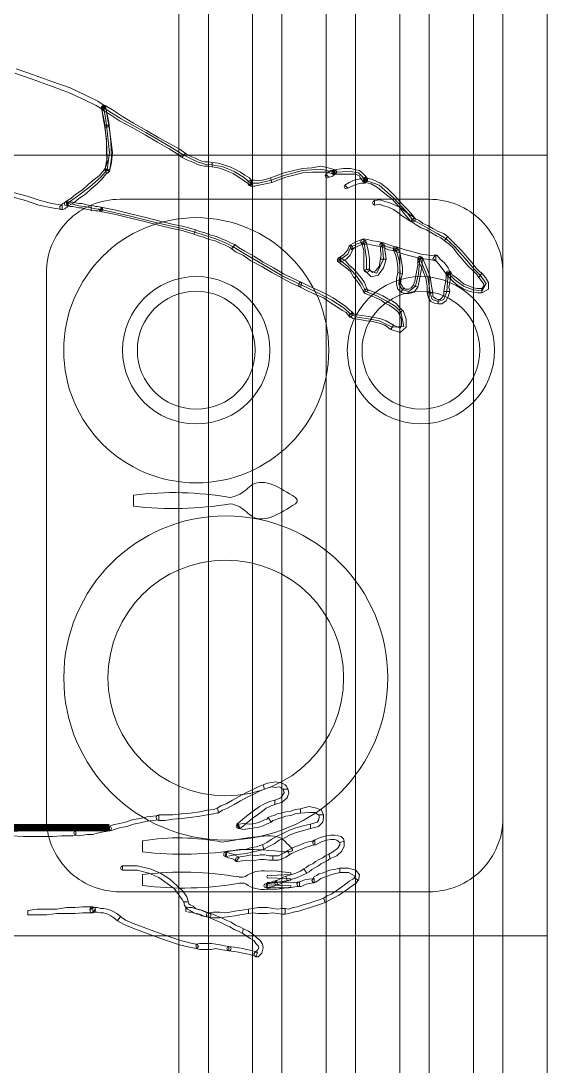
# Model space of a CAD drawing. Header units: millimetres. Extents: x -29311 to -3405, y 28913 to 42880.
# Drawn here: x -26191.1 to -26155.4, y 40031 to 40101.9 of the extents above; entities that cross this region are included whole.
import ezdxf

# ---------------------------------------------------------------- set-up
doc = ezdxf.new("R2010")
doc.units = ezdxf.units.MM
for name, color, linetype, lineweight in [('GRC-Ekipman', 4, 'Continuous', 25), ('MIM_İnsan', 251, 'Continuous', 9), ('MIM_mobilya', 251, 'Continuous', 9), ('MIM_Selinoks', 251, 'Continuous', 9)]:
    doc.layers.add(name, color=color, linetype=linetype, lineweight=lineweight)

# ---------------------------------------------------------------- blocks, each defined once
blk = doc.blocks.new('Sıcak Serv. Ünit(GN). L190')
at = {"color": 45, "lineweight": 0}
for p, q in [((-190, -75), (0, -75)), ((-3, -75), (-187, -75)), ((0, -78), (-190, -78)), ((-187, -78), (-3, -78)), ((-190, -80), (0, -80)), ((-3, -80), (-187, -80)), ((0, -83), (-190, -83)), ((-187, -83), (-3, -83)), ((-190, -85), (0, -85)), ((-3, -85), (-187, -85)), ((-3, -85), (-187, -85)), ((-3, -85), (-187, -85)), ((0, -88), (-190, -88)), ((-187, -88), (-3, -88)), ((-187, -88), (-3, -88)), ((-187, -88), (-3, -88)), ((-190, -90), (0, -90)), ((-3, -90), (-187, -90)), ((-3, -90), (-187, -90)), ((0, -93), (-190, -93)), ((-187, -93), (-3, -93)), ((-187, -93), (-3, -93)), ((-190, -95), (0, -95)), ((-3, -95), (-187, -95)), ((0, -98), (-190, -98)), ((-187, -98), (-3, -98)), ((-190, -100), (0, -100))]:
    blk.add_line(p, q, dxfattribs=at)
blk = doc.blocks.new('160718_A$C2F7A1A77')
at = {"layer": 'MIM_mobilya'}
for p, q in [((29.179, 28.08), (29.919, 28.08)), ((3.423, 27.472), (4.163, 27.472)), ((5.717, 27.472), (6.457, 27.472))]:
    blk.add_line(p, q, dxfattribs=at)
blk.add_lwpolyline([(0, 37), (0, 0), (53, 0), (53, 37)], close=True, dxfattribs=at)
blk.add_lwpolyline([(3, 29), (3, 8, 0.414214), (8, 3), (45, 3, 0.414214), (50, 8), (50, 29, 0.414214), (45, 34), (8, 34, 0.414214)], format="xyb", close=True, dxfattribs=at)
for points in [[(3.186, 18.992), (3.169, 18.683), (3.186, 18.33), (3.311, 17.408), (3.34, 17.406)], [(3.458, 18.992), (3.475, 18.683), (3.458, 18.33), (3.413, 17.408), (3.334, 17.406)], [(3.657, 18.991), (3.64, 18.682), (3.657, 18.329), (3.782, 17.407), (3.811, 17.405)], [(3.929, 18.991), (3.946, 18.682), (3.929, 18.329), (3.883, 17.407), (3.805, 17.405)], [(4.127, 18.99), (4.111, 18.681), (4.127, 18.329), (4.173, 17.407), (4.252, 17.404)], [(4.4, 18.99), (4.416, 18.681), (4.4, 18.329), (4.274, 17.407), (4.245, 17.404)], [(29.337, 17.089), (29.483, 16.959), (29.608, 16.959), (29.76, 17.089)]]:
    blk.add_lwpolyline(points, dxfattribs=at)
for centre, radius in [((17.512, 21.815), 11), ((39.753, 23.821), 9), ((17.512, 21.815), 8), ((39.753, 23.821), 5), ((39.753, 23.821), 4), ((39.753, 8.566), 5), ((39.753, 8.566), 4)]:
    blk.add_circle(centre, radius, dxfattribs=at)
for centre, radius, start, end in [((51.23, 25.322), 22.223, 172.87288, 189.91367), ((7.867, 25.335), 22.223, 350.08633, 7.09537), ((25.474, 24.715), 22.223, 172.87288, 189.91367), ((-17.889, 24.727), 22.223, 350.08633, 7.09537), ((27.768, 24.715), 22.223, 172.87288, 189.91367), ((-8.492, 25.025), 15.149, 348.68902, 9.29885), ((2.745, 20.756), 0.849, 339.99038, 9.01405), ((4.84, 20.768), 0.849, 170.98595, 200.00962), ((5.079, 19.314), 1.92, 143.14746, 189.66172), ((2.506, 19.326), 1.92, 350.33828, 36.85254), ((3.321, 18.546), 0.466, 72.94526, 106.86009), ((3.557, 18.862), 0.163, 52.25716, 127.4765), ((4.028, 18.862), 0.163, 52.25716, 127.4765)]:
    blk.add_arc(centre, radius, start, end, dxfattribs=at)
for points in [[(5.877, 20.889), (5.775, 18.493), (5.875, 17.288), (6.179, 17.561), (6.559, 17.955), (6.735, 19.699), (6.362, 22.053)], [(29.339, 21.497), (29.118, 20.869), (28.462, 19.994), (29.337, 17.089)], [(29.758, 21.497), (29.979, 20.869), (30.635, 19.994), (29.76, 17.089)]]:
    blk.add_spline(points, degree=3, dxfattribs=at)
blk = doc.blocks.new('160718_InsanKadın')
at = {"layer": 'MIM_İnsan'}
for p, q in [((22.06, 53.656), (22.06, 53.635)), ((22.334, 44.676), (22.334, 44.686)), ((10.52, 11.687), (9.728, 11.637)), ((9.728, 11.637), (9.926, 10.644)), ((11.411, 11.24), (10.52, 11.687)), ((9.926, 10.644), (10.322, 10.246)), ((12.252, 11.091), (11.411, 11.24)), ((12.894, 10.992), (12.252, 11.091)), ((13.339, 10.793), (12.894, 10.992)), ((13.785, 10.395), (13.339, 10.793)), ((7.403, 9.948), (7.007, 9.799)), ((7.798, 9.799), (7.403, 9.948)), ((10.322, 10.246), (10.916, 9.899)), ((14.627, 9.849), (13.785, 10.395)), ((6.809, 9.253), (6.759, 8.657)), ((7.007, 9.799), (6.809, 9.253)), ((7.947, 9.352), (7.798, 9.799)), ((8.095, 8.309), (7.947, 9.352)), ((9.381, 9.253), (8.936, 8.905)), ((9.827, 9.154), (9.381, 9.253)), ((10.916, 9.899), (11.559, 9.551)), ((11.559, 9.551), (12.3, 9.253)), ((12.3, 9.253), (12.548, 8.756)), ((15.666, 9.303), (14.627, 9.849)), ((16.704, 8.806), (15.666, 9.303)), ((4.434, 9.203), (4.137, 8.707)), ((4.137, 8.707), (4.534, 8.16)), ((5.028, 9.154), (4.434, 9.203)), ((5.672, 8.905), (5.028, 9.154)), ((6.265, 8.458), (5.672, 8.905)), ((6.759, 8.657), (6.711, 8.011)), ((8.936, 8.905), (8.739, 8.061)), ((10.075, 8.756), (9.827, 9.154)), ((9.975, 8.011), (10.075, 8.756)), ((12.548, 8.756), (12.994, 8.16)), ((17.941, 8.21), (16.704, 8.806)), ((4.534, 8.16), (4.929, 7.763)), ((6.711, 8.011), (6.265, 8.458)), ((8.64, 7.018), (8.095, 8.309)), ((8.739, 8.061), (8.64, 7.018)), ((10.025, 7.216), (9.975, 8.011)), ((11.559, 8.011), (11.114, 7.067)), ((12.252, 7.763), (11.559, 8.011)), ((12.994, 8.16), (13.538, 7.564)), ((19.327, 7.415), (17.941, 8.21)), ((4.929, 7.763), (5.572, 7.018)), ((10.272, 6.372), (10.025, 7.216)), ((12.252, 7.018), (12.252, 7.763)), ((13.538, 7.564), (14.082, 7.117)), ((14.082, 7.117), (13.538, 6.72)), ((20.563, 6.67), (19.327, 7.415)), ((5.572, 7.018), (6.265, 6.223)), ((11.114, 7.067), (11.163, 6.471)), ((11.163, 6.471), (11.213, 6.074)), ((12.449, 5.875), (12.252, 7.018)), ((13.538, 6.72), (13.339, 6.273)), ((21.305, 6.223), (20.563, 6.67)), ((6.265, 6.223), (6.859, 5.676)), ((6.859, 5.676), (7.453, 5.329)), ((10.717, 6.273), (10.272, 6.372)), ((11.213, 6.074), (10.717, 6.273)), ((11.213, 6.074), (11.213, 6.074)), ((12.894, 6.024), (12.449, 5.875)), ((13.339, 6.273), (12.894, 6.024)), ((21.8, 5.974), (21.305, 6.223)), ((22.493, 5.676), (21.8, 5.974)), ((23.285, 5.428), (22.493, 5.676)), ((7.453, 5.329), (8.145, 4.931)), ((23.927, 5.229), (23.285, 5.428)), ((24.769, 4.981), (23.927, 5.229)), ((26.302, 4.633), (24.769, 4.981)), ((8.145, 4.931), (8.788, 4.584)), ((8.788, 4.584), (9.134, 4.385)), ((9.134, 4.385), (9.58, 3.839)), ((28.281, 4.137), (26.302, 4.633)), ((9.58, 3.839), (10.421, 2.895)), ((30.31, 3.689), (28.281, 4.137)), ((30.656, 3.64), (30.31, 3.689)), ((30.953, 3.59), (30.656, 3.64)), ((31.398, 3.491), (30.953, 3.59)), ((10.421, 2.895), (11.411, 2.05)), ((31.795, 3.441), (31.398, 3.491)), ((32.19, 3.342), (31.795, 3.441)), ((31.893, 2.795), (32.586, 3.292)), ((32.586, 3.292), (32.19, 3.342)), ((30.31, 1.504), (31.052, 2.15)), ((31.052, 2.15), (31.893, 2.795)), ((11.411, 2.05), (12.35, 1.703)), ((12.35, 1.703), (12.548, 1.454)), ((12.548, 1.454), (12.796, 1.206)), ((17.793, 1.355), (18.733, 1.703)), ((18.733, 1.703), (19.574, 1.901)), ((19.574, 1.901), (20.118, 1.901)), ((20.118, 1.901), (20.613, 1.504)), ((20.613, 1.504), (21.256, 1.106)), ((29.865, 1.007), (30.31, 1.504)), ((12.796, 1.206), (13.339, 1.106)), ((13.339, 1.106), (14.478, 1.156)), ((14.478, 1.156), (15.369, 0.957)), ((15.369, 0.957), (16.605, 1.057)), ((16.605, 1.057), (17.793, 1.355)), ((21.256, 1.106), (21.998, 0.808)), ((21.998, 0.808), (22.74, 0.659)), ((29.716, -0.185), (29.865, 1.007)), ((22.74, 0.659), (23.235, 0.61)), ((23.235, 0.61), (23.73, 0.461)), ((23.73, 0.461), (24.174, 0.262)), ((24.174, 0.262), (24.67, 0.014)), ((24.67, 0.014), (25.61, -0.583)), ((25.61, -0.583), (27.243, -1.526)), ((29.914, -2.023), (29.716, -0.185)), ((27.243, -1.526), (28.924, -2.47)), ((30.013, -2.669), (29.914, -2.023)), ((28.924, -2.47), (30.112, -3.215)), ((30.112, -3.215), (30.013, -2.669))]:
    blk.add_line(p, q, dxfattribs=at)
at = {"layer": 'MIM_İnsan', "flags": 128}
for points in [[(19.771, 54.407), (19.624, 54.407), (19.376, 54.159), (19.277, 53.811), (19.327, 53.562), (19.475, 53.314), (19.722, 53.115), (19.969, 52.867), (20.266, 52.668), (20.613, 52.519), (20.712, 52.817), (20.464, 52.966), (20.168, 53.165), (19.921, 53.314), (19.771, 53.513), (19.624, 53.662), (19.574, 53.811), (19.673, 53.96), (19.821, 54.109), (19.673, 54.109), (19.821, 54.109), (19.921, 54.208), (19.871, 54.357), (19.771, 54.407), (19.624, 54.407), (19.771, 54.407)], [(21.602, 54.009), (21.256, 54.059), (20.959, 54.109), (20.662, 54.159), (20.415, 54.208), (20.168, 54.258), (20.068, 54.308), (19.871, 54.357), (19.771, 54.407), (19.673, 54.109), (19.771, 54.059), (19.969, 54.009), (20.168, 53.96), (20.415, 53.91), (20.662, 53.86), (20.959, 53.811), (21.256, 53.761), (21.602, 53.711), (21.602, 54.009)], [(21.602, 54.009), (21.504, 53.96), (21.454, 53.86), (21.504, 53.761), (21.602, 53.711), (21.602, 54.009)], [(21.602, 53.711), (21.701, 53.761), (21.751, 53.86), (21.701, 53.96), (21.602, 54.009), (21.602, 53.711)], [(21.602, 53.711), (21.899, 53.662), (22.196, 53.612), (22.493, 53.562), (22.79, 53.513), (23.037, 53.513), (23.334, 53.513), (23.582, 53.513), (23.829, 53.562), (23.829, 53.86), (23.582, 53.91), (23.334, 53.91), (23.037, 53.91), (22.79, 53.91), (22.493, 53.86), (22.196, 53.91), (21.899, 53.96), (21.602, 54.009), (21.602, 53.711)], [(23.829, 53.562), (23.829, 53.562), (24.274, 53.463), (24.868, 53.314), (25.61, 53.066), (26.451, 52.768), (27.243, 52.47), (28.034, 52.172), (28.628, 51.923), (28.974, 51.675), (29.172, 51.973), (28.726, 52.221), (28.133, 52.47), (27.341, 52.768), (26.549, 53.066), (25.709, 53.364), (24.966, 53.612), (24.274, 53.761), (23.829, 53.86), (23.829, 53.86), (23.829, 53.86), (23.73, 53.811), (23.68, 53.711), (23.73, 53.612), (23.829, 53.562), (23.829, 53.562)], [(28.974, 51.675), (28.974, 51.675), (29.221, 51.476), (29.518, 51.327), (29.716, 51.228), (29.865, 51.178), (30.112, 51.128), (30.31, 51.128), (30.557, 51.079), (30.854, 51.079), (30.854, 51.377), (30.557, 51.377), (30.31, 51.426), (30.112, 51.426), (29.964, 51.476), (29.815, 51.526), (29.617, 51.625), (29.42, 51.774), (29.172, 51.973), (29.172, 51.973), (28.974, 51.675)], [(15.171, 50.433), (15.171, 50.433), (15.418, 50.532), (15.764, 50.632), (16.16, 50.781), (16.555, 50.88), (16.952, 51.029), (17.249, 51.079), (17.546, 51.178), (17.793, 51.128), (17.793, 51.526), (17.546, 51.476), (17.249, 51.377), (16.852, 51.327), (16.457, 51.178), (16.061, 51.079), (15.666, 50.93), (15.319, 50.83), (15.072, 50.731), (15.072, 50.731), (15.171, 50.433)], [(17.793, 51.128), (17.793, 51.128), (18.04, 51.128), (18.288, 51.178), (18.633, 51.128), (18.98, 51.079), (19.277, 51.079), (19.624, 51.079), (19.969, 51.128), (20.266, 51.178), (20.266, 51.476), (19.969, 51.426), (19.624, 51.476), (19.277, 51.476), (18.98, 51.476), (18.633, 51.426), (18.288, 51.476), (18.04, 51.526), (17.793, 51.526), (17.793, 51.526), (17.793, 51.128)], [(20.266, 51.178), (20.266, 51.178), (20.563, 51.228), (20.86, 51.277), (21.207, 51.327), (21.552, 51.377), (21.899, 51.426), (22.246, 51.377), (22.641, 51.377), (22.988, 51.426), (22.988, 51.724), (22.641, 51.774), (22.246, 51.774), (21.899, 51.724), (21.552, 51.675), (21.207, 51.625), (20.86, 51.575), (20.563, 51.526), (20.266, 51.476), (20.266, 51.476), (20.266, 51.178)], [(31.003, 51.228), (30.854, 51.029), (31.151, 51.029), (31.547, 51.029), (32.042, 51.079), (32.635, 51.079), (33.279, 51.178), (33.971, 51.178), (34.614, 51.178), (35.257, 51.277), (35.257, 51.575), (34.614, 51.575), (33.971, 51.575), (33.279, 51.476), (32.635, 51.476), (32.042, 51.476), (31.547, 51.426), (31.151, 51.426), (30.854, 51.426), (30.706, 51.228), (30.854, 51.426), (30.706, 51.377), (30.656, 51.228), (30.706, 51.079), (30.854, 51.029), (31.003, 51.228)], [(30.854, 51.029), (31.003, 51.079), (31.052, 51.228), (31.003, 51.377), (30.854, 51.426), (30.854, 51.029)], [(13.092, 49.042), (13.043, 49.042), (13.191, 49.141), (13.439, 49.29), (13.686, 49.489), (14.033, 49.737), (14.33, 49.936), (14.627, 50.135), (14.923, 50.284), (15.171, 50.433), (15.072, 50.731), (14.824, 50.582), (14.527, 50.433), (14.131, 50.234), (13.835, 50.036), (13.488, 49.787), (13.241, 49.588), (12.994, 49.439), (12.845, 49.241), (12.796, 49.241), (13.092, 49.042)], [(24.373, 50.681), (24.373, 50.632), (24.472, 50.334), (24.719, 49.986), (25.115, 49.588), (25.61, 49.141), (26.253, 48.744), (26.946, 48.446), (27.837, 48.247), (28.826, 48.247), (28.826, 48.545), (27.837, 48.545), (27.045, 48.744), (26.352, 49.042), (25.807, 49.439), (25.313, 49.787), (25.016, 50.185), (24.769, 50.532), (24.67, 50.731), (24.67, 50.681), (24.373, 50.681)], [(19.079, 49.439), (19.079, 49.737), (18.832, 49.737), (18.535, 49.688), (18.188, 49.737), (17.891, 49.737), (17.546, 49.737), (17.249, 49.688), (17.001, 49.638), (16.803, 49.638), (16.803, 49.34), (17.001, 49.34), (17.249, 49.39), (17.546, 49.34), (17.891, 49.34), (18.188, 49.34), (18.535, 49.39), (18.832, 49.439), (19.079, 49.439), (19.079, 49.737), (19.079, 49.439), (19.178, 49.489), (19.227, 49.588), (19.178, 49.688), (19.079, 49.737), (19.079, 49.439)], [(18.386, 49.241), (18.337, 49.241), (18.585, 49.29), (18.733, 49.34), (18.881, 49.39), (19.079, 49.439), (19.079, 49.737), (18.881, 49.688), (18.633, 49.638), (18.485, 49.588), (18.337, 49.539), (18.288, 49.539), (18.386, 49.241)], [(14.082, 48.694), (14.082, 48.694), (13.488, 48.694), (13.191, 48.843), (13.043, 48.943), (13.092, 49.042), (12.796, 49.241), (12.747, 48.843), (12.994, 48.545), (13.488, 48.396), (14.082, 48.396), (14.082, 48.396), (14.082, 48.694)], [(15.813, 49.39), (15.714, 49.34), (15.616, 49.29), (15.467, 49.191), (15.369, 49.092), (15.171, 49.042), (14.923, 48.943), (14.675, 48.843), (14.428, 48.794), (14.082, 48.694), (14.082, 48.396), (14.428, 48.496), (14.775, 48.545), (15.022, 48.645), (15.269, 48.744), (15.467, 48.794), (15.666, 48.893), (15.813, 48.992), (15.913, 49.141), (15.813, 49.092), (15.913, 49.141), (15.963, 49.241), (15.913, 49.34), (15.813, 49.39), (15.714, 49.34), (15.813, 49.39)], [(16.803, 49.638), (16.704, 49.638), (16.605, 49.588), (16.358, 49.489), (16.16, 49.439), (15.813, 49.39), (15.813, 49.092), (16.16, 49.141), (16.457, 49.191), (16.704, 49.29), (16.902, 49.34), (16.803, 49.34), (16.902, 49.34), (17.001, 49.439), (16.952, 49.588), (16.852, 49.638), (16.704, 49.638), (16.803, 49.638)], [(16.506, 48.446), (16.506, 48.446), (16.754, 48.595), (17.05, 48.744), (17.397, 48.843), (17.743, 48.943), (17.644, 49.241), (17.298, 49.141), (16.952, 49.042), (16.655, 48.893), (16.308, 48.744), (16.308, 48.744), (16.506, 48.446)], [(16.506, 48.446), (16.506, 48.446), (16.754, 48.595), (17.05, 48.744), (17.397, 48.843), (17.743, 48.943), (17.644, 49.241), (17.298, 49.141), (16.952, 49.042), (16.655, 48.893), (16.308, 48.744), (16.308, 48.744), (16.506, 48.446)], [(17.743, 48.943), (17.743, 48.943), (17.941, 49.042), (18.089, 49.092), (18.238, 49.191), (18.386, 49.241), (18.288, 49.539), (18.139, 49.489), (17.991, 49.39), (17.842, 49.34), (17.644, 49.241), (17.644, 49.241), (17.743, 48.943)], [(17.743, 48.943), (17.743, 48.943), (17.941, 49.042), (18.089, 49.092), (18.238, 49.191), (18.386, 49.241), (18.288, 49.539), (18.139, 49.489), (17.991, 49.39), (17.842, 49.34), (17.644, 49.241), (17.644, 49.241), (17.743, 48.943)], [(18.386, 49.241), (18.485, 49.34), (18.485, 49.439), (18.436, 49.539), (18.288, 49.539), (18.386, 49.241)], [(14.824, 47.452), (14.824, 47.452), (15.072, 47.552), (15.22, 47.701), (15.467, 47.8), (15.714, 47.949), (15.913, 48.098), (16.16, 48.198), (16.358, 48.347), (16.506, 48.446), (16.308, 48.744), (16.16, 48.645), (15.963, 48.496), (15.813, 48.396), (15.517, 48.247), (15.369, 48.098), (15.121, 47.999), (14.874, 47.85), (14.725, 47.75), (14.725, 47.75), (14.824, 47.452)], [(14.824, 47.452), (14.824, 47.452), (15.072, 47.552), (15.22, 47.701), (15.467, 47.8), (15.714, 47.949), (15.913, 48.098), (16.16, 48.198), (16.358, 48.347), (16.506, 48.446), (16.308, 48.744), (16.16, 48.645), (15.963, 48.496), (15.813, 48.396), (15.517, 48.247), (15.369, 48.098), (15.121, 47.999), (14.874, 47.85), (14.725, 47.75), (14.725, 47.75), (14.824, 47.452)], [(28.826, 48.247), (28.924, 48.297), (28.974, 48.396), (28.924, 48.496), (28.826, 48.545), (28.826, 48.247)], [(14.082, 46.658), (14.082, 46.658), (14.082, 46.807), (14.23, 47.055), (14.478, 47.254), (14.824, 47.452), (14.725, 47.75), (14.28, 47.552), (13.933, 47.254), (13.785, 46.906), (13.785, 46.558), (13.785, 46.558), (14.082, 46.658)], [(14.082, 46.658), (14.082, 46.658), (14.082, 46.807), (14.23, 47.055), (14.478, 47.254), (14.824, 47.452), (14.725, 47.75), (14.28, 47.552), (13.933, 47.254), (13.785, 46.906), (13.785, 46.558), (13.785, 46.558), (14.082, 46.658)], [(18.633, 47.85), (18.633, 47.85), (18.238, 47.85), (17.941, 47.75), (17.743, 47.651), (17.496, 47.502), (17.594, 47.204), (17.842, 47.353), (18.04, 47.452), (18.238, 47.552), (18.633, 47.552), (18.633, 47.552), (18.633, 47.85)], [(18.633, 47.85), (18.633, 47.85), (18.238, 47.85), (17.941, 47.75), (17.743, 47.651), (17.496, 47.502), (17.594, 47.204), (17.842, 47.353), (18.04, 47.452), (18.238, 47.552), (18.633, 47.552), (18.633, 47.552), (18.633, 47.85)], [(21.107, 47.949), (21.008, 47.949), (20.712, 47.9), (20.415, 47.85), (20.118, 47.9), (19.771, 47.85), (19.475, 47.8), (19.178, 47.8), (18.881, 47.85), (18.633, 47.85), (18.633, 47.552), (18.881, 47.552), (19.178, 47.502), (19.475, 47.502), (19.771, 47.552), (20.118, 47.502), (20.415, 47.552), (20.712, 47.602), (21.008, 47.651), (20.91, 47.651), (21.008, 47.651), (21.107, 47.701), (21.157, 47.8), (21.107, 47.9), (21.008, 47.949), (21.107, 47.949)], [(21.107, 47.949), (21.008, 47.949), (20.712, 47.9), (20.415, 47.85), (20.118, 47.9), (19.771, 47.85), (19.475, 47.8), (19.178, 47.8), (18.881, 47.85), (18.633, 47.85), (18.633, 47.552), (18.881, 47.552), (19.178, 47.502), (19.475, 47.502), (19.771, 47.552), (20.118, 47.502), (20.415, 47.552), (20.712, 47.602), (21.008, 47.651), (20.91, 47.651), (21.008, 47.651), (21.107, 47.701), (21.157, 47.8), (21.107, 47.9), (21.008, 47.949), (21.107, 47.949)], [(19.327, 46.807), (19.376, 46.807), (19.475, 46.856), (19.722, 46.956), (20.068, 47.005), (20.415, 47.105), (20.81, 47.154), (21.207, 47.204), (21.552, 47.254), (21.8, 47.303), (21.8, 47.602), (21.552, 47.552), (21.207, 47.502), (20.81, 47.452), (20.415, 47.403), (20.068, 47.303), (19.722, 47.254), (19.376, 47.154), (19.178, 47.105), (19.227, 47.105), (19.327, 46.807)], [(19.327, 46.807), (19.376, 46.807), (19.475, 46.856), (19.722, 46.956), (20.068, 47.005), (20.415, 47.105), (20.81, 47.154), (21.207, 47.204), (21.552, 47.254), (21.8, 47.303), (21.8, 47.602), (21.552, 47.552), (21.207, 47.502), (20.81, 47.452), (20.415, 47.403), (20.068, 47.303), (19.722, 47.254), (19.376, 47.154), (19.178, 47.105), (19.227, 47.105), (19.327, 46.807)], [(21.8, 47.303), (21.849, 47.602), (21.652, 47.701), (21.404, 47.75), (21.207, 47.85), (21.107, 47.949), (20.91, 47.651), (21.107, 47.552), (21.305, 47.452), (21.552, 47.403), (21.751, 47.303), (21.8, 47.602), (21.751, 47.303), (21.899, 47.303), (21.949, 47.403), (21.949, 47.552), (21.849, 47.602), (21.8, 47.303)], [(21.8, 47.303), (21.849, 47.602), (21.652, 47.701), (21.404, 47.75), (21.207, 47.85), (21.107, 47.949), (20.91, 47.651), (21.107, 47.552), (21.305, 47.452), (21.552, 47.403), (21.751, 47.303), (21.8, 47.602), (21.751, 47.303), (21.899, 47.303), (21.949, 47.403), (21.949, 47.552), (21.849, 47.602), (21.8, 47.303)], [(17.496, 47.502), (17.496, 47.502), (17.347, 47.403), (17.149, 47.303), (16.902, 47.204), (16.655, 47.105), (16.407, 47.005), (16.111, 46.906), (15.963, 46.856), (15.764, 46.807), (15.764, 46.509), (15.963, 46.558), (16.21, 46.608), (16.506, 46.707), (16.754, 46.807), (17.001, 46.906), (17.249, 47.005), (17.446, 47.105), (17.594, 47.204), (17.594, 47.204), (17.496, 47.502)], [(17.496, 47.502), (17.496, 47.502), (17.347, 47.403), (17.149, 47.303), (16.902, 47.204), (16.655, 47.105), (16.407, 47.005), (16.111, 46.906), (15.963, 46.856), (15.764, 46.807), (15.764, 46.509), (15.963, 46.558), (16.21, 46.608), (16.506, 46.707), (16.754, 46.807), (17.001, 46.906), (17.249, 47.005), (17.446, 47.105), (17.594, 47.204), (17.594, 47.204), (17.496, 47.502)], [(16.061, 45.416), (16.061, 45.416), (16.555, 45.515), (17.05, 45.664), (17.496, 45.813), (17.891, 46.012), (18.288, 46.211), (18.733, 46.459), (19.03, 46.658), (19.327, 46.807), (19.227, 47.105), (18.93, 46.956), (18.535, 46.757), (18.188, 46.509), (17.793, 46.31), (17.397, 46.111), (16.952, 45.962), (16.457, 45.813), (16.061, 45.714), (16.061, 45.714), (16.061, 45.416)], [(16.061, 45.416), (16.061, 45.416), (16.555, 45.515), (17.05, 45.664), (17.496, 45.813), (17.891, 46.012), (18.288, 46.211), (18.733, 46.459), (19.03, 46.658), (19.327, 46.807), (19.227, 47.105), (18.93, 46.956), (18.535, 46.757), (18.188, 46.509), (17.793, 46.31), (17.397, 46.111), (16.952, 45.962), (16.457, 45.813), (16.061, 45.714), (16.061, 45.714), (16.061, 45.416)], [(15.764, 46.807), (15.714, 46.807), (15.319, 46.608), (14.972, 46.509), (14.675, 46.459), (14.428, 46.459), (14.28, 46.509), (14.181, 46.558), (14.131, 46.608), (14.082, 46.658), (13.785, 46.558), (13.835, 46.409), (13.983, 46.26), (14.181, 46.211), (14.428, 46.161), (14.675, 46.161), (14.972, 46.211), (15.418, 46.31), (15.813, 46.509), (15.764, 46.509), (15.813, 46.509), (15.913, 46.608), (15.913, 46.707), (15.863, 46.807), (15.714, 46.807), (15.764, 46.807)], [(15.764, 46.807), (15.714, 46.807), (15.319, 46.608), (14.972, 46.509), (14.675, 46.459), (14.428, 46.459), (14.28, 46.509), (14.181, 46.558), (14.131, 46.608), (14.082, 46.658), (13.785, 46.558), (13.835, 46.409), (13.983, 46.26), (14.181, 46.211), (14.428, 46.161), (14.675, 46.161), (14.972, 46.211), (15.418, 46.31), (15.813, 46.509), (15.764, 46.509), (15.813, 46.509), (15.913, 46.608), (15.913, 46.707), (15.863, 46.807), (15.714, 46.807), (15.764, 46.807)], [(31.992, 46.161), (31.992, 46.161), (31.745, 46.211), (31.498, 46.161), (31.201, 46.111), (30.854, 46.111), (30.557, 46.012), (30.26, 45.962), (29.964, 45.913), (29.716, 45.863), (29.716, 45.565), (29.964, 45.615), (30.26, 45.664), (30.557, 45.714), (30.854, 45.813), (31.201, 45.813), (31.498, 45.863), (31.745, 45.813), (31.992, 45.863), (31.992, 45.863), (31.992, 46.161)], [(31.992, 46.161), (31.745, 46.211), (31.498, 46.161), (31.201, 46.111), (30.854, 46.111), (30.557, 46.012), (30.26, 45.962), (29.964, 45.913), (29.716, 45.863), (29.716, 45.565), (29.964, 45.615), (30.26, 45.664), (30.557, 45.714), (30.854, 45.813), (31.201, 45.813), (31.498, 45.863), (31.745, 45.813), (31.992, 45.863), (31.992, 46.161)], [(31.992, 45.863), (32.091, 45.913), (32.14, 46.012), (32.091, 46.111), (31.992, 46.161), (31.992, 45.863)], [(15.467, 44.77), (15.467, 44.77), (15.467, 44.969), (15.517, 45.167), (15.616, 45.267), (16.061, 45.416), (16.061, 45.714), (15.517, 45.565), (15.22, 45.267), (15.171, 44.969), (15.171, 44.77), (15.171, 44.77), (15.467, 44.77)], [(15.467, 44.77), (15.467, 44.77), (15.467, 44.969), (15.517, 45.167), (15.616, 45.267), (16.061, 45.416), (16.061, 45.714), (15.517, 45.565), (15.22, 45.267), (15.171, 44.969), (15.171, 44.77), (15.171, 44.77), (15.467, 44.77)], [(18.485, 43.777), (18.485, 43.777), (18.832, 43.876), (19.178, 44.025), (19.524, 44.224), (19.871, 44.472), (20.217, 44.72), (20.513, 44.969), (20.81, 45.217), (21.058, 45.416), (20.86, 45.714), (20.613, 45.515), (20.316, 45.267), (20.019, 45.018), (19.673, 44.77), (19.327, 44.522), (19.079, 44.323), (18.733, 44.174), (18.485, 44.075), (18.485, 44.075), (18.485, 43.777)], [(18.485, 43.777), (18.485, 43.777), (18.832, 43.876), (19.178, 44.025), (19.524, 44.224), (19.871, 44.472), (20.217, 44.72), (20.513, 44.969), (20.81, 45.217), (21.058, 45.416), (20.86, 45.714), (20.613, 45.515), (20.316, 45.267), (20.019, 45.018), (19.673, 44.77), (19.327, 44.522), (19.079, 44.323), (18.733, 44.174), (18.485, 44.075), (18.485, 44.075), (18.485, 43.777)], [(21.058, 45.416), (20.959, 45.714), (20.563, 45.764), (20.217, 45.714), (19.871, 45.664), (19.574, 45.615), (19.277, 45.515), (19.079, 45.416), (18.93, 45.366), (18.733, 45.267), (18.93, 44.969), (19.03, 45.068), (19.178, 45.118), (19.376, 45.217), (19.673, 45.316), (19.871, 45.366), (20.217, 45.416), (20.563, 45.366), (20.959, 45.416), (20.86, 45.714), (20.959, 45.416), (21.058, 45.465), (21.107, 45.565), (21.058, 45.664), (20.959, 45.714), (21.058, 45.416)], [(21.058, 45.416), (20.959, 45.714), (20.563, 45.764), (20.217, 45.714), (19.871, 45.664), (19.574, 45.615), (19.277, 45.515), (19.079, 45.416), (18.93, 45.366), (18.733, 45.267), (18.93, 44.969), (19.03, 45.068), (19.178, 45.118), (19.376, 45.217), (19.673, 45.316), (19.871, 45.366), (20.217, 45.416), (20.563, 45.366), (20.959, 45.416), (20.86, 45.714), (20.959, 45.416), (21.058, 45.465), (21.107, 45.565), (21.058, 45.664), (20.959, 45.714), (21.058, 45.416)], [(29.716, 45.863), (29.667, 45.863), (29.37, 45.764), (29.023, 45.664), (28.529, 45.565), (28.084, 45.416), (27.638, 45.316), (27.143, 45.217), (26.748, 45.167), (26.352, 45.118), (26.352, 44.82), (26.748, 44.869), (27.143, 44.919), (27.638, 45.018), (28.182, 45.118), (28.628, 45.267), (29.023, 45.366), (29.468, 45.465), (29.765, 45.565), (29.716, 45.565), (29.716, 45.863)], [(29.716, 45.863), (29.617, 45.813), (29.568, 45.714), (29.617, 45.615), (29.716, 45.565), (29.716, 45.863)], [(16.754, 44.671), (16.754, 44.671), (16.16, 44.621), (15.764, 44.621), (15.517, 44.77), (15.467, 44.77), (15.171, 44.77), (15.319, 44.472), (15.666, 44.323), (16.16, 44.224), (16.754, 44.373), (16.754, 44.373), (16.754, 44.671)], [(16.754, 44.671), (16.754, 44.671), (16.16, 44.621), (15.764, 44.621), (15.517, 44.77), (15.467, 44.77), (15.171, 44.77), (15.319, 44.472), (15.666, 44.323), (16.16, 44.224), (16.754, 44.373), (16.754, 44.373), (16.754, 44.671)], [(18.733, 45.267), (18.733, 45.267), (18.633, 45.167), (18.436, 45.118), (18.238, 45.018), (17.991, 44.969), (17.743, 44.869), (17.397, 44.82), (17.1, 44.72), (16.754, 44.671), (16.754, 44.373), (17.1, 44.422), (17.397, 44.522), (17.743, 44.571), (18.089, 44.671), (18.337, 44.72), (18.535, 44.82), (18.733, 44.869), (18.93, 44.969), (18.93, 44.969), (18.733, 45.267)], [(18.733, 45.267), (18.733, 45.267), (18.633, 45.167), (18.436, 45.118), (18.238, 45.018), (17.991, 44.969), (17.743, 44.869), (17.397, 44.82), (17.1, 44.72), (16.754, 44.671), (16.754, 44.373), (17.1, 44.422), (17.397, 44.522), (17.743, 44.571), (18.089, 44.671), (18.337, 44.72), (18.535, 44.82), (18.733, 44.869), (18.93, 44.969), (18.93, 44.969), (18.733, 45.267)], [(26.352, 45.118), (26.352, 45.167), (25.956, 45.167), (25.412, 45.068), (24.818, 45.018), (24.224, 44.969), (23.582, 44.869), (23.087, 44.77), (22.641, 44.72), (22.295, 44.621), (22.394, 44.323), (22.641, 44.422), (23.087, 44.472), (23.582, 44.571), (24.224, 44.671), (24.818, 44.72), (25.412, 44.77), (25.956, 44.77), (26.352, 44.77), (26.352, 44.82), (26.352, 45.118)], [(26.352, 45.167), (25.956, 45.167), (25.412, 45.068), (24.818, 45.018), (24.224, 44.969), (23.582, 44.869), (23.087, 44.77), (22.641, 44.72), (22.295, 44.621), (22.394, 44.323), (22.641, 44.422), (23.087, 44.472), (23.582, 44.571), (24.224, 44.671), (24.818, 44.72), (25.412, 44.77), (25.956, 44.77), (26.352, 44.77), (26.352, 45.167)], [(26.352, 44.77), (26.501, 44.82), (26.549, 44.969), (26.501, 45.118), (26.352, 45.167), (26.352, 44.77)], [(17.891, 43.031), (17.891, 43.081), (17.842, 43.28), (17.941, 43.429), (18.089, 43.628), (18.485, 43.777), (18.485, 44.075), (17.991, 43.926), (17.644, 43.628), (17.546, 43.28), (17.594, 42.982), (17.594, 43.031), (17.891, 43.031)], [(17.891, 43.031), (17.891, 43.081), (17.842, 43.28), (17.941, 43.429), (18.089, 43.628), (18.485, 43.777), (18.485, 44.075), (17.991, 43.926), (17.644, 43.628), (17.546, 43.28), (17.594, 42.982), (17.594, 43.031), (17.891, 43.031)], [(22.295, 44.621), (22.295, 44.621), (22.048, 44.472), (21.701, 44.323), (21.256, 44.075), (20.81, 43.826), (20.366, 43.578), (19.921, 43.379), (19.524, 43.18), (19.178, 43.031), (19.277, 42.733), (19.624, 42.882), (20.019, 43.081), (20.464, 43.28), (20.91, 43.528), (21.355, 43.777), (21.8, 44.025), (22.146, 44.174), (22.394, 44.323), (22.394, 44.323), (22.295, 44.621)], [(22.295, 44.621), (22.295, 44.621), (22.048, 44.472), (21.701, 44.323), (21.256, 44.075), (20.81, 43.826), (20.366, 43.578), (19.921, 43.379), (19.524, 43.18), (19.178, 43.031), (19.277, 42.733), (19.624, 42.882), (20.019, 43.081), (20.464, 43.28), (20.91, 43.528), (21.355, 43.777), (21.8, 44.025), (22.146, 44.174), (22.394, 44.323), (22.394, 44.323), (22.295, 44.621)], [(19.178, 43.031), (19.178, 43.031), (18.881, 42.932), (18.683, 42.882), (18.436, 42.932), (18.188, 42.882), (18.089, 42.932), (17.991, 43.031), (17.891, 43.031), (17.891, 43.031), (17.594, 43.031), (17.694, 42.833), (17.793, 42.733), (17.991, 42.634), (18.188, 42.584), (18.436, 42.535), (18.683, 42.584), (18.98, 42.634), (19.277, 42.733), (19.277, 42.733), (19.178, 43.031)], [(19.178, 43.031), (19.178, 43.031), (18.881, 42.932), (18.683, 42.882), (18.436, 42.932), (18.188, 42.882), (18.089, 42.932), (17.991, 43.031), (17.891, 43.031), (17.891, 43.031), (17.594, 43.031), (17.694, 42.833), (17.793, 42.733), (17.991, 42.634), (18.188, 42.584), (18.436, 42.535), (18.683, 42.584), (18.98, 42.634), (19.277, 42.733), (19.277, 42.733), (19.178, 43.031)], [(10.025, 10.743), (10.075, 10.743), (9.877, 11.141), (9.877, 11.588), (9.975, 11.737), (10.421, 11.538), (10.619, 11.836), (9.975, 12.035), (9.58, 11.687), (9.58, 11.141), (9.778, 10.544), (9.827, 10.544), (10.025, 10.743)], [(10.421, 11.538), (10.421, 11.538), (10.916, 11.24), (11.361, 11.091), (11.856, 10.992), (12.252, 10.942), (12.597, 10.892), (12.894, 10.843), (13.092, 10.793), (13.241, 10.694), (13.439, 10.892), (13.191, 11.091), (12.894, 11.141), (12.597, 11.19), (12.252, 11.24), (11.856, 11.29), (11.46, 11.389), (11.014, 11.538), (10.619, 11.836), (10.619, 11.836), (10.421, 11.538)], [(12.449, 9.303), (12.35, 9.402), (11.955, 9.551), (11.608, 9.7), (11.262, 9.849), (11.014, 10.048), (10.717, 10.197), (10.421, 10.395), (10.223, 10.544), (10.025, 10.743), (9.827, 10.544), (10.025, 10.346), (10.223, 10.097), (10.52, 9.899), (10.817, 9.75), (11.163, 9.551), (11.509, 9.402), (11.856, 9.253), (12.252, 9.104), (12.152, 9.203), (12.252, 9.104), (12.4, 9.104), (12.449, 9.203), (12.449, 9.352), (12.35, 9.402), (12.449, 9.303)], [(13.488, 10.892), (13.389, 10.992), (13.291, 10.942), (13.191, 10.843), (13.191, 10.694), (13.488, 10.892)], [(13.241, 10.694), (13.191, 10.694), (13.439, 10.495), (13.686, 10.246), (14.082, 9.998), (14.527, 9.7), (15.072, 9.402), (15.616, 9.154), (16.16, 8.905), (16.655, 8.657), (16.754, 8.955), (16.259, 9.203), (15.714, 9.452), (15.171, 9.7), (14.725, 9.998), (14.28, 10.296), (13.884, 10.544), (13.636, 10.694), (13.488, 10.892), (13.439, 10.892), (13.241, 10.694)], [(16.754, 8.955), (16.259, 9.203), (15.714, 9.452), (15.171, 9.7), (14.725, 9.998), (14.28, 10.296), (13.884, 10.544), (13.636, 10.694), (13.488, 10.892), (13.191, 10.694), (13.439, 10.495), (13.686, 10.246), (14.082, 9.998), (14.527, 9.7), (15.072, 9.402), (15.616, 9.154), (16.16, 8.905), (16.655, 8.657), (16.754, 8.955)], [(7.007, 9.253), (7.007, 9.253), (7.007, 9.501), (7.156, 9.7), (7.255, 9.799), (7.403, 9.799), (7.403, 10.097), (7.156, 10.097), (6.859, 9.899), (6.711, 9.601), (6.611, 9.253), (6.611, 9.253), (7.007, 9.253)], [(7.403, 9.799), (7.403, 9.799), (7.551, 9.75), (7.7, 9.65), (7.75, 9.601), (7.75, 9.352), (8.145, 9.352), (8.046, 9.7), (7.898, 9.948), (7.65, 10.048), (7.403, 10.097), (7.403, 10.097), (7.403, 9.799)], [(4.632, 8.309), (4.632, 8.309), (4.484, 8.508), (4.286, 8.756), (4.286, 8.905), (4.434, 9.054), (4.434, 9.352), (3.989, 9.104), (3.989, 8.657), (4.187, 8.309), (4.434, 8.011), (4.434, 8.011), (4.632, 8.309)], [(4.434, 9.054), (4.434, 9.054), (4.731, 9.054), (5.028, 9.005), (5.275, 8.905), (5.622, 8.756), (5.869, 8.558), (6.166, 8.309), (6.414, 8.16), (6.562, 7.912), (6.859, 8.11), (6.611, 8.359), (6.364, 8.607), (6.067, 8.856), (5.72, 9.054), (5.375, 9.203), (5.028, 9.303), (4.731, 9.352), (4.434, 9.352), (4.434, 9.352), (4.434, 9.054)], [(6.562, 7.912), (6.859, 8.011), (6.859, 8.309), (6.908, 8.657), (6.958, 8.955), (7.007, 9.253), (6.611, 9.253), (6.661, 8.955), (6.611, 8.657), (6.562, 8.309), (6.562, 8.011), (6.859, 8.11), (6.562, 8.011), (6.611, 7.912), (6.711, 7.862), (6.809, 7.912), (6.859, 8.011), (6.562, 7.912)], [(7.75, 9.352), (7.75, 9.352), (7.848, 8.905), (7.947, 8.259), (8.195, 7.614), (8.491, 6.918), (8.788, 7.117), (8.491, 7.713), (8.244, 8.359), (8.145, 8.905), (8.145, 9.352), (8.145, 9.352), (7.75, 9.352)], [(9.085, 8.856), (9.085, 8.856), (9.233, 9.005), (9.381, 9.104), (9.63, 9.104), (9.728, 9.005), (9.926, 9.303), (9.63, 9.402), (9.381, 9.402), (9.036, 9.303), (8.788, 8.955), (8.788, 8.955), (9.085, 8.856)], [(9.728, 9.005), (9.778, 9.005), (9.827, 8.905), (9.926, 8.756), (9.926, 8.409), (9.827, 8.061), (10.124, 7.961), (10.223, 8.409), (10.223, 8.756), (10.124, 9.104), (9.877, 9.303), (9.926, 9.303), (9.728, 9.005)], [(14.131, 6.968), (14.131, 7.266), (13.884, 7.465), (13.636, 7.663), (13.339, 7.912), (13.142, 8.259), (12.894, 8.558), (12.697, 8.856), (12.548, 9.104), (12.449, 9.303), (12.152, 9.203), (12.252, 9.005), (12.4, 8.657), (12.597, 8.359), (12.845, 8.061), (13.142, 7.713), (13.439, 7.465), (13.686, 7.167), (14.033, 6.968), (14.033, 7.266), (14.033, 6.968), (14.181, 6.968), (14.23, 7.067), (14.23, 7.216), (14.131, 7.266), (14.131, 6.968)], [(8.491, 6.918), (8.788, 7.018), (8.788, 7.465), (8.887, 8.061), (8.986, 8.558), (9.085, 8.856), (8.788, 8.955), (8.689, 8.558), (8.59, 8.061), (8.491, 7.465), (8.491, 7.018), (8.788, 7.117), (8.491, 7.018), (8.541, 6.918), (8.64, 6.869), (8.739, 6.918), (8.788, 7.018), (8.491, 6.918)], [(16.655, 8.657), (16.655, 8.657), (17.199, 8.409), (17.891, 8.061), (18.585, 7.663), (19.277, 7.266), (19.921, 6.869), (20.513, 6.521), (20.959, 6.273), (21.207, 6.074), (21.404, 6.372), (21.157, 6.571), (20.613, 6.819), (20.118, 7.167), (19.376, 7.564), (18.683, 7.961), (17.991, 8.359), (17.298, 8.707), (16.754, 8.955), (16.754, 8.955), (16.655, 8.657)], [(16.655, 8.657), (16.803, 8.657), (16.852, 8.756), (16.852, 8.905), (16.754, 8.955), (16.655, 8.657)], [(6.958, 5.825), (6.958, 5.825), (6.661, 6.024), (6.364, 6.322), (6.067, 6.72), (5.72, 7.117), (5.375, 7.514), (5.028, 7.862), (4.781, 8.11), (4.632, 8.309), (4.434, 8.011), (4.583, 7.912), (4.83, 7.663), (5.078, 7.316), (5.423, 6.918), (5.77, 6.521), (6.166, 6.124), (6.463, 5.825), (6.759, 5.527), (6.759, 5.527), (6.958, 5.825)], [(6.859, 8.061), (6.809, 8.16), (6.661, 8.16), (6.562, 8.11), (6.562, 7.961), (6.859, 8.061)], [(7.551, 7.167), (7.65, 7.117), (7.453, 7.266), (7.255, 7.514), (7.007, 7.862), (6.859, 8.061), (6.562, 7.961), (6.711, 7.663), (6.958, 7.316), (7.255, 7.067), (7.453, 6.819), (7.551, 6.769), (7.453, 6.819), (7.601, 6.819), (7.7, 6.918), (7.75, 7.018), (7.65, 7.117), (7.551, 7.167)], [(9.827, 8.061), (9.827, 8.011), (9.827, 7.614), (9.877, 7.216), (9.975, 6.72), (10.124, 6.322), (10.421, 6.422), (10.272, 6.819), (10.173, 7.216), (10.124, 7.614), (10.124, 8.011), (10.124, 7.961), (9.827, 8.061)], [(11.311, 7.067), (11.311, 7.067), (11.411, 7.564), (11.658, 7.862), (11.856, 7.961), (12.103, 7.713), (12.4, 7.812), (11.955, 8.259), (11.46, 8.16), (11.114, 7.663), (10.916, 7.067), (10.916, 7.067), (11.311, 7.067)], [(12.103, 7.713), (12.053, 7.763), (12.053, 7.465), (12.053, 7.018), (12.152, 6.471), (12.3, 5.825), (12.597, 5.925), (12.449, 6.471), (12.449, 7.018), (12.449, 7.465), (12.449, 7.763), (12.4, 7.812), (12.449, 7.763), (12.4, 7.912), (12.252, 7.961), (12.103, 7.912), (12.053, 7.763), (12.103, 7.713)], [(10.322, 6.521), (10.075, 6.62), (9.728, 6.72), (9.381, 6.819), (8.936, 6.918), (8.541, 7.018), (8.195, 7.067), (7.848, 7.117), (7.551, 7.167), (7.551, 6.769), (7.848, 6.819), (8.195, 6.769), (8.541, 6.72), (8.936, 6.62), (9.283, 6.521), (9.63, 6.422), (9.975, 6.322), (10.223, 6.223), (10.322, 6.521)], [(13.389, 6.124), (13.488, 6.273), (13.538, 6.422), (13.686, 6.62), (13.835, 6.769), (14.131, 6.968), (14.033, 7.266), (13.636, 7.067), (13.389, 6.819), (13.241, 6.521), (13.191, 6.273), (13.291, 6.422), (13.191, 6.273), (13.241, 6.173), (13.339, 6.124), (13.439, 6.173), (13.488, 6.273), (13.389, 6.124)], [(10.124, 6.322), (10.272, 6.223), (10.47, 6.173), (10.669, 6.124), (10.916, 6.024), (11.163, 5.925), (11.262, 6.223), (11.014, 6.322), (10.767, 6.422), (10.47, 6.471), (10.272, 6.521), (10.421, 6.422), (10.272, 6.521), (10.173, 6.471), (10.124, 6.372), (10.173, 6.273), (10.272, 6.223), (10.124, 6.322)], [(10.223, 6.223), (10.372, 6.223), (10.421, 6.322), (10.421, 6.471), (10.322, 6.521), (10.223, 6.223)], [(11.163, 5.925), (11.361, 6.074), (11.311, 6.273), (11.311, 6.471), (11.262, 6.72), (11.311, 7.067), (10.916, 7.067), (10.965, 6.72), (11.014, 6.471), (11.014, 6.273), (11.064, 6.074), (11.262, 6.223), (11.064, 6.074), (11.114, 5.974), (11.213, 5.925), (11.311, 5.974), (11.361, 6.074), (11.163, 5.925)], [(12.3, 5.825), (12.449, 5.726), (12.697, 5.776), (12.944, 5.875), (13.142, 5.974), (13.389, 6.124), (13.291, 6.422), (13.043, 6.273), (12.845, 6.173), (12.597, 6.074), (12.449, 6.024), (12.597, 5.925), (12.449, 6.024), (12.35, 5.974), (12.3, 5.875), (12.35, 5.776), (12.449, 5.726), (12.3, 5.825)], [(9.283, 4.484), (9.233, 4.484), (9.036, 4.633), (8.887, 4.733), (8.541, 4.931), (8.195, 5.08), (7.848, 5.279), (7.502, 5.478), (7.205, 5.627), (6.958, 5.825), (6.759, 5.527), (7.007, 5.329), (7.403, 5.18), (7.75, 4.981), (8.095, 4.782), (8.442, 4.633), (8.689, 4.435), (8.936, 4.335), (9.036, 4.286), (8.986, 4.286), (9.283, 4.484)], [(11.213, 6.223), (11.114, 6.173), (11.064, 6.074), (11.114, 5.974), (11.213, 5.925), (11.213, 6.223)], [(11.213, 5.925), (11.46, 5.875), (11.856, 5.825), (12.202, 5.726), (12.449, 5.676), (12.449, 6.074), (12.202, 6.024), (11.856, 6.124), (11.46, 6.173), (11.213, 6.223), (11.213, 5.925)], [(12.449, 5.676), (12.597, 5.726), (12.647, 5.875), (12.597, 6.024), (12.449, 6.074), (12.449, 5.676)], [(21.207, 6.074), (21.207, 6.074), (21.454, 5.974), (21.751, 5.825), (22.097, 5.676), (22.443, 5.527), (22.839, 5.428), (23.235, 5.279), (23.582, 5.18), (23.878, 5.08), (23.977, 5.378), (23.68, 5.478), (23.334, 5.577), (22.938, 5.726), (22.543, 5.825), (22.196, 5.974), (21.849, 6.124), (21.552, 6.273), (21.404, 6.372), (21.404, 6.372), (21.207, 6.074)], [(23.878, 5.08), (23.878, 5.08), (24.174, 4.981), (24.769, 4.832), (25.462, 4.683), (26.302, 4.484), (27.243, 4.236), (28.281, 3.987), (29.271, 3.739), (30.31, 3.54), (30.31, 3.839), (29.271, 4.037), (28.281, 4.286), (27.243, 4.534), (26.302, 4.782), (25.462, 4.981), (24.769, 5.13), (24.274, 5.279), (23.977, 5.378), (23.977, 5.378), (23.878, 5.08)], [(9.233, 4.534), (9.085, 4.534), (8.986, 4.484), (8.936, 4.335), (9.036, 4.236), (9.233, 4.534)], [(12.499, 1.802), (12.35, 1.852), (11.955, 1.951), (11.509, 2.199), (11.014, 2.597), (10.52, 2.994), (10.075, 3.491), (9.728, 3.938), (9.431, 4.286), (9.283, 4.484), (8.986, 4.286), (9.134, 4.087), (9.431, 3.739), (9.877, 3.292), (10.322, 2.795), (10.817, 2.299), (11.311, 1.901), (11.856, 1.653), (12.35, 1.554), (12.202, 1.603), (12.35, 1.554), (12.449, 1.603), (12.499, 1.703), (12.449, 1.802), (12.35, 1.852), (12.499, 1.802)], [(11.708, 3.391), (11.361, 3.342), (11.114, 3.441), (10.767, 3.54), (10.421, 3.689), (10.124, 3.888), (9.827, 4.137), (9.53, 4.335), (9.233, 4.534), (9.036, 4.236), (9.333, 4.037), (9.63, 3.839), (9.926, 3.59), (10.322, 3.391), (10.669, 3.242), (11.014, 3.143), (11.361, 3.044), (11.708, 3.093), (11.708, 3.391)], [(30.162, 3.739), (30.31, 3.54), (30.507, 3.491), (30.656, 3.491), (30.804, 3.441), (30.953, 3.391), (30.953, 3.789), (30.804, 3.739), (30.656, 3.789), (30.507, 3.789), (30.31, 3.839), (30.459, 3.64), (30.31, 3.839), (30.211, 3.789), (30.162, 3.689), (30.211, 3.59), (30.31, 3.54), (30.162, 3.739)], [(30.31, 3.54), (30.31, 3.54), (30.507, 3.491), (30.656, 3.491), (30.804, 3.441), (30.953, 3.391), (30.953, 3.789), (30.804, 3.739), (30.656, 3.789), (30.507, 3.789), (30.31, 3.839), (30.31, 3.839), (30.31, 3.54)], [(30.953, 3.391), (30.953, 3.441), (31.151, 3.391), (31.398, 3.342), (31.596, 3.292), (31.795, 3.292), (31.992, 3.242), (32.19, 3.193), (32.387, 3.193), (32.586, 3.143), (32.586, 3.441), (32.387, 3.491), (32.19, 3.491), (31.992, 3.54), (31.795, 3.59), (31.596, 3.59), (31.398, 3.64), (31.151, 3.689), (30.953, 3.739), (30.953, 3.789), (30.953, 3.391)], [(32.932, 3.689), (32.882, 3.689), (32.734, 3.64), (32.684, 3.59), (32.586, 3.54), (32.487, 3.391), (32.684, 3.193), (32.784, 3.242), (32.882, 3.292), (32.932, 3.342), (32.981, 3.391), (32.932, 3.391), (32.981, 3.391), (33.081, 3.491), (33.081, 3.59), (33.031, 3.689), (32.882, 3.689), (32.932, 3.689)], [(11.708, 3.093), (11.806, 3.143), (11.856, 3.242), (11.806, 3.342), (11.708, 3.391), (11.708, 3.093)], [(32.487, 3.391), (32.487, 3.441), (32.14, 3.242), (31.795, 2.944), (31.349, 2.646), (30.953, 2.299), (30.557, 1.951), (30.211, 1.603), (29.964, 1.305), (29.716, 1.106), (30.013, 0.908), (30.162, 1.106), (30.409, 1.404), (30.756, 1.653), (31.151, 2.001), (31.547, 2.348), (31.992, 2.646), (32.339, 2.944), (32.684, 3.143), (32.684, 3.193), (32.684, 3.143), (32.784, 3.242), (32.734, 3.391), (32.635, 3.441), (32.487, 3.441), (32.487, 3.391)], [(32.586, 3.143), (32.487, 3.441), (32.14, 3.242), (31.795, 2.944), (31.349, 2.646), (30.953, 2.299), (30.557, 1.951), (30.211, 1.603), (29.964, 1.305), (29.716, 1.106), (30.013, 0.908), (30.162, 1.106), (30.409, 1.404), (30.756, 1.653), (31.151, 2.001), (31.547, 2.348), (31.992, 2.646), (32.339, 2.944), (32.684, 3.143), (32.586, 3.441), (32.684, 3.143), (32.784, 3.242), (32.734, 3.391), (32.635, 3.441), (32.487, 3.441), (32.586, 3.143)], [(13.538, 2.249), (13.339, 2.15), (12.994, 2.001), (12.647, 1.901), (12.35, 1.901), (12.35, 1.504), (12.647, 1.603), (13.092, 1.703), (13.439, 1.852), (13.736, 2.05), (13.538, 2.249)], [(13.736, 2.05), (13.785, 2.15), (13.736, 2.249), (13.636, 2.299), (13.538, 2.249), (13.736, 2.05)], [(12.35, 1.901), (12.202, 1.603), (12.3, 1.454), (12.4, 1.355), (12.548, 1.206), (12.747, 1.057), (12.994, 1.007), (13.339, 0.908), (13.835, 0.908), (14.478, 1.007), (14.478, 1.305), (13.835, 1.305), (13.339, 1.305), (12.994, 1.305), (12.845, 1.355), (12.747, 1.404), (12.697, 1.554), (12.597, 1.653), (12.499, 1.802), (12.35, 1.504), (12.499, 1.802), (12.4, 1.901), (12.3, 1.852), (12.202, 1.752), (12.202, 1.603), (12.35, 1.901)], [(14.577, 1.305), (14.478, 1.305), (13.835, 1.305), (13.339, 1.305), (12.994, 1.305), (12.845, 1.355), (12.747, 1.404), (12.697, 1.554), (12.597, 1.653), (12.499, 1.802), (12.202, 1.603), (12.3, 1.454), (12.4, 1.355), (12.548, 1.206), (12.747, 1.057), (12.994, 1.007), (13.339, 0.908), (13.835, 0.908), (14.478, 1.007), (14.379, 1.007), (14.478, 1.007), (14.577, 1.057), (14.627, 1.156), (14.577, 1.255), (14.478, 1.305), (14.577, 1.305)], [(14.478, 1.007), (14.379, 1.007), (14.874, 0.858), (15.369, 0.759), (15.963, 0.858), (16.605, 0.908), (17.199, 1.057), (17.842, 1.206), (18.386, 1.404), (18.782, 1.554), (18.683, 1.852), (18.288, 1.703), (17.743, 1.504), (17.199, 1.355), (16.605, 1.206), (15.963, 1.156), (15.369, 1.156), (14.874, 1.156), (14.577, 1.305), (14.478, 1.305), (14.577, 1.305), (14.428, 1.305), (14.33, 1.255), (14.28, 1.106), (14.379, 1.007), (14.478, 1.007)], [(18.683, 1.852), (18.683, 1.852), (18.288, 1.703), (17.743, 1.504), (17.199, 1.355), (16.605, 1.206), (15.963, 1.156), (15.369, 1.156), (14.874, 1.156), (14.577, 1.305), (14.379, 1.007), (14.874, 0.858), (15.369, 0.759), (15.963, 0.858), (16.605, 0.908), (17.199, 1.057), (17.842, 1.206), (18.386, 1.404), (18.782, 1.554), (18.782, 1.554), (18.683, 1.852)], [(14.824, 1.504), (14.775, 1.504), (14.627, 1.454), (14.478, 1.355), (14.379, 1.255), (14.577, 1.057), (14.675, 1.057), (14.824, 1.156), (14.874, 1.206), (15.022, 1.305), (14.824, 1.504)], [(15.022, 1.305), (15.072, 1.404), (15.022, 1.504), (14.923, 1.554), (14.824, 1.504), (15.022, 1.305)], [(20.217, 2.001), (20.118, 2.1), (19.871, 2.1), (19.574, 2.05), (19.129, 1.951), (18.683, 1.852), (18.782, 1.554), (19.129, 1.653), (19.574, 1.752), (19.871, 1.703), (20.118, 1.703), (20.019, 1.802), (20.118, 1.703), (20.266, 1.752), (20.316, 1.901), (20.266, 2.05), (20.118, 2.1), (20.217, 2.001)], [(18.782, 1.554), (18.782, 1.554), (19.129, 1.653), (19.574, 1.752), (19.871, 1.703), (20.118, 1.703), (20.118, 2.1), (19.871, 2.1), (19.574, 2.05), (19.129, 1.951), (18.683, 1.852), (18.683, 1.852), (18.782, 1.554)], [(20.118, 1.703), (20.019, 1.802), (20.217, 1.554), (20.513, 1.355), (20.81, 1.156), (21.207, 0.957), (21.552, 0.808), (21.949, 0.659), (22.344, 0.56), (22.74, 0.51), (22.74, 0.808), (22.344, 0.858), (22.048, 0.957), (21.652, 1.106), (21.305, 1.255), (21.008, 1.454), (20.712, 1.653), (20.415, 1.852), (20.217, 2.001), (20.118, 2.1), (20.217, 2.001), (20.118, 2.05), (20.068, 2.001), (20.019, 1.901), (20.019, 1.802), (20.118, 1.703)], [(22.74, 0.808), (22.74, 0.808), (22.344, 0.858), (22.048, 0.957), (21.652, 1.106), (21.305, 1.255), (21.008, 1.454), (20.712, 1.653), (20.415, 1.852), (20.217, 2.001), (20.019, 1.802), (20.217, 1.554), (20.513, 1.355), (20.81, 1.156), (21.207, 0.957), (21.552, 0.808), (21.949, 0.659), (22.344, 0.56), (22.74, 0.51), (22.74, 0.51), (22.74, 0.808)], [(14.379, 1.255), (14.379, 1.156), (14.428, 1.106), (14.478, 1.057), (14.577, 1.057), (14.379, 1.255)], [(24.769, 0.163), (24.769, 0.163), (24.472, 0.312), (24.224, 0.411), (23.977, 0.51), (23.779, 0.61), (23.532, 0.709), (23.235, 0.759), (22.988, 0.759), (22.74, 0.808), (22.74, 0.51), (22.988, 0.461), (23.235, 0.461), (23.433, 0.411), (23.68, 0.312), (23.878, 0.212), (24.126, 0.113), (24.373, 0.014), (24.571, -0.135), (24.571, -0.135), (24.769, 0.163)], [(22.74, 0.51), (22.74, 0.51), (22.988, 0.461), (23.235, 0.461), (23.433, 0.411), (23.68, 0.312), (23.878, 0.212), (24.126, 0.113), (24.373, 0.014), (24.571, -0.135), (24.769, 0.163), (24.472, 0.312), (24.224, 0.411), (23.977, 0.51), (23.779, 0.61), (23.532, 0.709), (23.235, 0.759), (22.988, 0.759), (22.74, 0.808), (22.74, 0.808), (22.74, 0.51)], [(29.716, 1.106), (29.716, 1.106), (29.568, 0.51), (29.518, -0.185), (29.617, -1.079), (29.765, -2.023), (30.062, -2.023), (29.914, -1.079), (29.914, -0.185), (29.865, 0.51), (30.013, 0.908), (30.013, 0.908), (29.716, 1.106)], [(30.013, 1.007), (29.716, 1.106), (29.568, 0.212), (29.617, -0.93), (29.765, -2.222), (29.964, -3.215), (30.26, -3.215), (30.062, -2.222), (29.914, -0.93), (29.865, 0.212), (30.013, 0.908), (29.716, 1.007), (30.013, 0.908), (30.013, 1.057), (29.964, 1.156), (29.815, 1.206), (29.716, 1.106), (30.013, 1.007)], [(29.716, 1.106), (29.716, 1.106), (29.568, 0.212), (29.617, -0.93), (29.765, -2.222), (29.964, -3.215), (30.26, -3.215), (30.062, -2.222), (29.914, -0.93), (29.865, 0.212), (30.013, 0.908), (30.013, 0.908), (29.716, 1.106)], [(29.964, -3.215), (30.211, -3.066), (29.716, -2.768), (29.023, -2.321), (28.182, -1.874), (27.292, -1.377), (26.451, -0.881), (25.659, -0.433), (25.115, -0.086), (24.769, 0.163), (24.571, -0.135), (24.917, -0.384), (25.56, -0.732), (26.352, -1.179), (27.193, -1.675), (28.084, -2.172), (28.826, -2.619), (29.518, -3.066), (30.013, -3.364), (30.26, -3.215), (30.013, -3.364), (30.162, -3.364), (30.26, -3.265), (30.31, -3.166), (30.211, -3.066), (29.964, -3.215)], [(24.571, -0.135), (24.571, -0.135), (24.917, -0.384), (25.56, -0.732), (26.352, -1.179), (27.193, -1.675), (28.084, -2.172), (28.826, -2.619), (29.518, -3.066), (30.013, -3.364), (30.211, -3.066), (29.716, -2.768), (29.023, -2.321), (28.182, -1.874), (27.292, -1.377), (26.451, -0.881), (25.659, -0.433), (25.115, -0.086), (24.769, 0.163), (24.769, 0.163), (24.571, -0.135)], [(30.062, -2.023), (30.013, -1.924), (29.914, -1.874), (29.815, -1.924), (29.765, -2.023), (30.062, -2.023)], [(29.765, -2.023), (29.765, -2.023), (29.815, -2.371), (29.865, -2.669), (29.914, -2.967), (29.964, -3.215), (30.26, -3.215), (30.211, -2.967), (30.162, -2.669), (30.112, -2.371), (30.062, -2.023), (30.062, -2.023), (29.765, -2.023)], [(30.26, -3.215), (30.211, -2.967), (30.162, -2.669), (30.112, -2.371), (30.062, -2.023), (29.765, -2.023), (29.815, -2.371), (29.865, -2.669), (29.914, -2.967), (29.964, -3.215), (30.26, -3.215)]]:
    blk.add_lwpolyline(points, close=True, dxfattribs=at)
at = {"layer": 'MIM_İnsan'}
for points in [[(23.006, 51.631), (23.037, 51.724), (22.79, 51.824), (22.543, 51.923), (22.196, 52.072), (21.899, 52.221), (21.552, 52.37), (21.256, 52.569), (20.959, 52.668), (20.712, 52.817), (20.712, 52.817), (20.613, 52.519), (20.613, 52.519)], [(20.613, 52.519), (20.613, 52.519), (20.86, 52.37), (21.157, 52.271), (21.454, 52.072), (21.8, 51.923), (22.097, 51.774), (22.443, 51.625), (22.691, 51.526), (22.938, 51.426), (23.002, 51.621)], [(24.404, 51.357), (24.324, 51.377), (24.126, 51.377), (24.027, 51.426), (23.779, 51.476), (23.631, 51.526), (23.433, 51.625), (23.185, 51.675), (23.037, 51.724), (22.988, 51.724), (23.037, 51.724), (22.888, 51.724), (22.839, 51.625), (22.839, 51.526), (22.938, 51.426), (22.988, 51.426), (22.988, 51.426)], [(23.037, 51.724), (22.888, 51.724), (22.839, 51.625), (22.839, 51.526), (22.938, 51.426), (23.002, 51.621)], [(24.166, 51.313), (23.977, 51.426), (23.73, 51.526), (23.482, 51.575), (23.235, 51.675), (23.037, 51.724), (22.938, 51.426), (22.938, 51.426)], [(23.013, 51.426), (23.087, 51.426), (23.136, 51.526), (23.136, 51.675), (23.037, 51.724), (22.938, 51.426), (22.938, 51.426)], [(22.988, 51.426), (22.938, 51.426), (23.185, 51.377), (23.334, 51.327), (23.532, 51.228), (23.779, 51.178), (23.927, 51.128), (24.126, 51.079), (24.324, 51.079), (24.521, 51.029), (24.521, 51.327), (24.461, 51.342)], [(22.938, 51.426), (23.136, 51.377), (23.383, 51.277), (23.631, 51.228), (23.878, 51.128), (24.027, 50.979), (24.224, 50.88), (24.324, 50.83), (24.373, 50.681), (24.67, 50.681), (24.62, 50.93), (24.423, 51.178), (24.224, 51.277), (24.18, 51.304)], [(22.938, 51.426), (22.988, 51.426)], [(23.006, 51.631), (23.037, 51.724), (23.037, 51.724)]]:
    blk.add_lwpolyline(points, dxfattribs=at)
at = {"layer": 'MIM_İnsan', "flags": 128}
for points in [[(36.345, 46.211), (35.554, 46.26), (34.812, 46.26), (34.12, 46.26), (33.526, 46.26), (32.981, 46.211), (32.537, 46.211), (32.19, 46.211), (31.992, 46.161), (31.992, 45.863), (32.19, 45.813), (32.537, 45.813), (32.981, 45.813), (33.526, 45.863), (34.12, 45.863), (34.812, 45.863), (35.554, 45.863), (36.345, 45.913)], [(36.345, 2.845), (35.406, 3.093), (34.515, 3.391), (33.625, 3.59), (32.932, 3.689), (32.932, 3.391), (33.625, 3.292), (34.417, 3.093), (35.307, 2.795), (36.247, 2.547)], [(36.148, -5.55), (34.961, -5.153), (33.723, -4.705), (32.487, -4.258), (31.448, -3.762), (30.607, -3.364), (30.211, -3.116), (30.26, -3.215), (30.211, -3.116), (30.112, -3.066), (30.062, -3.116), (30.013, -3.215), (30.013, -3.315), (29.964, -3.215), (29.964, -3.215), (30.013, -3.315), (30.507, -3.662), (31.349, -4.06), (32.387, -4.556), (33.625, -5.004), (34.862, -5.451), (36.049, -5.848)], [(36.148, -5.55), (34.961, -5.153), (33.723, -4.705), (32.487, -4.258), (31.448, -3.762), (30.607, -3.364), (30.211, -3.116), (30.26, -3.215), (30.211, -3.116), (30.112, -3.066), (30.062, -3.116), (30.013, -3.215), (30.013, -3.315), (29.964, -3.215), (29.964, -3.215), (30.013, -3.315), (30.507, -3.662), (31.349, -4.06), (32.387, -4.556), (33.625, -5.004), (34.862, -5.451), (36.049, -5.848)]]:
    blk.add_lwpolyline(points, dxfattribs=at)
at = {"layer": 'MIM_İnsan', "const_width": 0.5}
blk.add_lwpolyline([(29.716, 45.659), (36.56, 45.659)], dxfattribs=at)
at = {"layer": 'MIM_İnsan', "rotation": 270}
blk.add_blockref('160718_A$C2F7A1A77', (0, 53), dxfattribs=at)

msp = doc.modelspace()

# ---------------------------------------------------------------- block references
at = {"layer": 'GRC-Ekipman', "rotation": 270}
msp.add_blockref('Sıcak Serv. Ünit(GN). L190', (-26080.38, 39989.768), dxfattribs=at)
at = {"layer": 'MIM_Selinoks', "rotation": 179.9999999999886}
msp.add_blockref('160718_InsanKadın', (-26155.38, 40092.843), dxfattribs=at)

doc.saveas('drawing.dxf')
